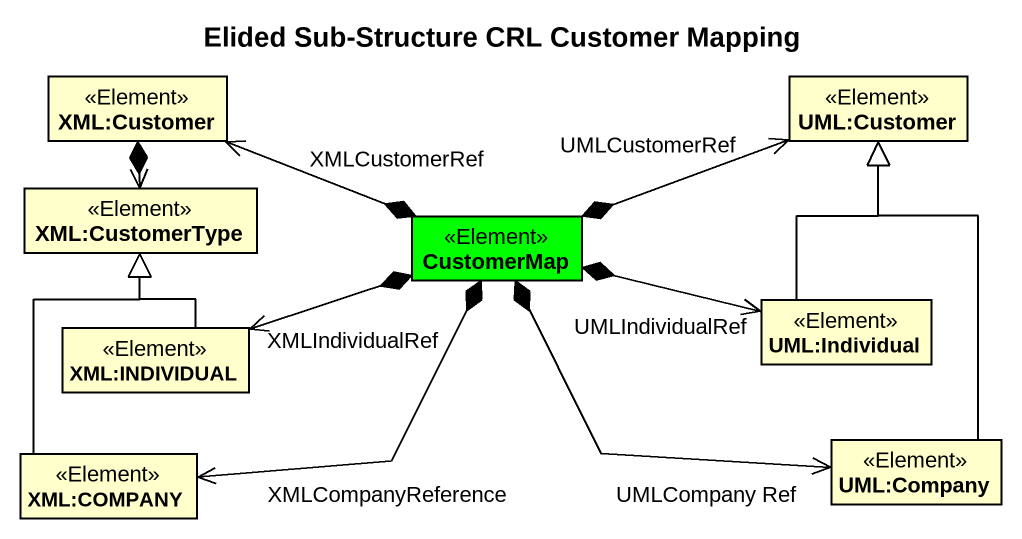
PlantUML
@startuml
title Elided Sub-Structure CRL Customer Mapping
hide circle
hide empty members
class "XML:Customer" as XML_Customer <<Element>>
class "UML:Customer" as UML_Customer <<Element>>
class "XML:CustomerType" as XML_CustomerType <<Element>>
class CustomerMap <<Element>> #00FF00
class "XML:INDIVIDUAL" as XML_INDIVIDUAL <<Element>>
class "UML:Individual" as UML_Individual <<Element>>
class "XML:COMPANY" as XML_COMPANY <<Element>>
class "UML:Company" as UML_Company <<Element>>
XML_Customer *--> XML_CustomerType
CustomerMap *-left-> XML_Customer : XMLCustomerRef
CustomerMap *-right-> UML_Customer : UMLCustomerRef
CustomerMap *-left-> XML_INDIVIDUAL : XMLIndividualRef
CustomerMap *-right-> UML_Individual : UMLIndividualRef
CustomerMap *--> XML_COMPANY : XMLCompanyReference
CustomerMap *-right-> UML_Company : UMLCompany Ref
XML_INDIVIDUAL -up-|> XML_CustomerType
UML_Individual -up-|> UML_Customer
XML_COMPANY -up-|> XML_CustomerType
UML_Company -up-|> UML_Customer
@enduml
